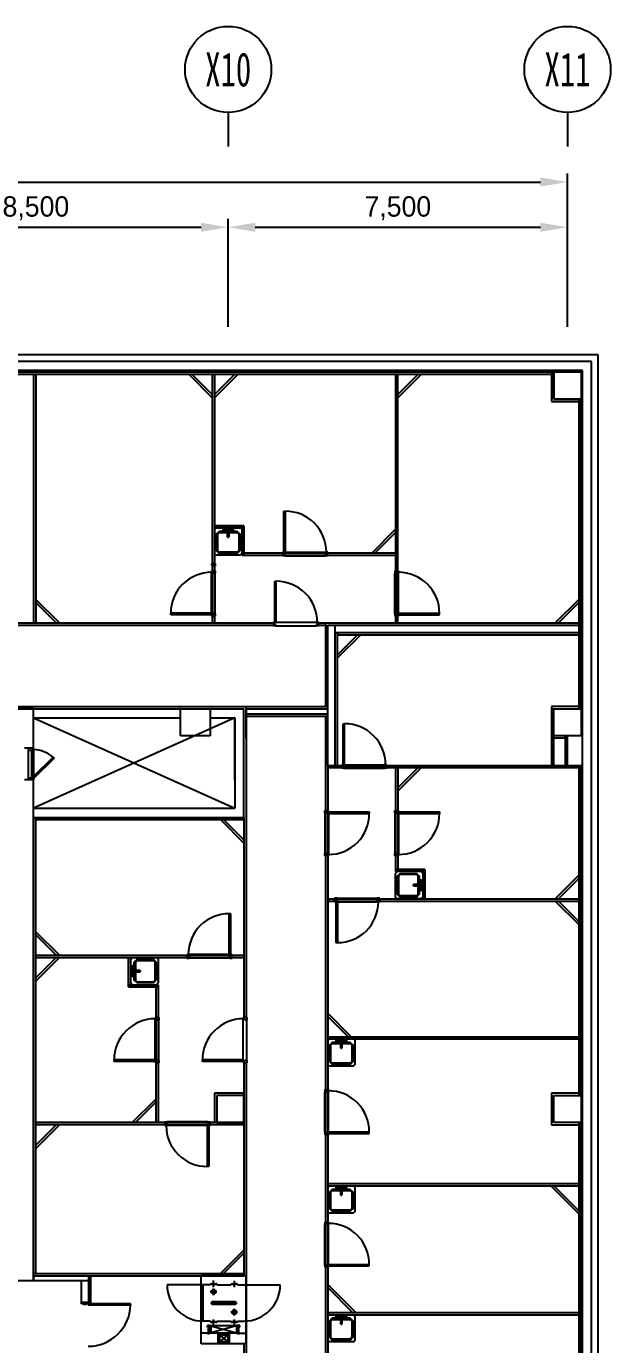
# Model space of a CAD drawing. Header units: millimetres. Extents: x 635438 to 684586, y -467743 to -415930.
# Drawn here: x 671673 to 684586, y -445082 to -415930 of the extents above; entities that cross this region are included whole.
import ezdxf
from ezdxf.enums import TextEntityAlignment as Align

# ---------------------------------------------------------------- set-up
doc = ezdxf.new("R2010")
doc.units = ezdxf.units.MM
doc.header["$LTSCALE"] = 500
doc.header["$PDMODE"] = 2
doc.layers.get('0').update_dxf_attribs({"color": 251})
doc.layers.get('Defpoints').update_dxf_attribs({"color": 8})
doc.layers.add('동물실', color=9, linetype='Continuous')
doc.styles.add('돋움', font='DotumChe.ttf')
doc.styles.add('울릉도l', font='Dotum.ttf')
doc.dimstyles.new('HS-300', dxfattribs={"dimscale": 150, "dimtxt": 3, "dimasz": 4, "dimexe": 1.25, "dimexo": 2, "dimgap": 1, "dimtad": 1, "dimtoh": 1, "dimdec": 0, "dimlunit": 6, "dimtxsty": '울릉도l', "dimcen": 2.5, "dimclrd": 15, "dimclre": 15, "dimadec": 0, "dimazin": 0, "dimtfac": 1, "dimtdec": 0, "dimtmove": 0, "dimatfit": 3, "dimfxl": 1, "dimarcsym": 0})

# ---------------------------------------------------------------- blocks, each defined once
blk = doc.blocks.new('*U3')
blk.add_line((0, 5), (0, 0))
blk.add_circle((0, 11.35), 6.35)
at = {"color": 3, "style": '돋움'}
blk.add_attdef('NO', text='', height=5, dxfattribs=at).set_placement((0, 11.35), align=Align.MIDDLE_CENTER)
blk = doc.blocks.new('*D6')
at = {"lineweight": -2, "transparency": 16777216}
for p, q in [((667633, -422572), (667633, -420185)), ((668233, -420372), (675533, -420372)), ((676133, -422572), (676133, -420185))]:
    blk.add_line(p, q, dxfattribs=at)
at = {"transparency": 16777216}
for points in [[(668233, -420272), (668233, -420472), (667633, -420372)], [(675533, -420272), (675533, -420472), (676133, -420372)]]:
    blk.add_solid(points, dxfattribs=at)
at = {"layer": 'Defpoints', "color": 0, "transparency": 16777216}
for p in [(676133, -420372), (667633, -422872), (676133, -422872)]:
    blk.add_point(p, dxfattribs=at)
at = {"transparency": 16777216, "insert": (671883, -419954), "char_height": 450, "attachment_point": 5, "style": '울릉도l'}
blk.add_mtext('8,500', dxfattribs=at)
blk = doc.blocks.new('*D5')
at = {"lineweight": -2, "transparency": 16777216}
for p, q in [((676133, -422572), (676133, -420185)), ((676733, -420372), (683033, -420372)), ((683633, -422572), (683633, -420185))]:
    blk.add_line(p, q, dxfattribs=at)
at = {"transparency": 16777216}
for points in [[(676733, -420272), (676733, -420472), (676133, -420372)], [(683033, -420272), (683033, -420472), (683633, -420372)]]:
    blk.add_solid(points, dxfattribs=at)
at = {"layer": 'Defpoints', "color": 0, "transparency": 16777216}
for p in [(683633, -420372), (676133, -422872), (683633, -422872)]:
    blk.add_point(p, dxfattribs=at)
at = {"transparency": 16777216, "insert": (679883, -419954), "char_height": 450, "attachment_point": 5, "style": '울릉도l'}
blk.add_mtext('7,500', dxfattribs=at)
blk = doc.blocks.new('*D4')
at = {"lineweight": -2, "transparency": 16777216}
for p, q in [((641231, -422272), (641231, -419185)), ((683633, -422572), (683633, -419185)), ((641831, -419372), (683033, -419372))]:
    blk.add_line(p, q, dxfattribs=at)
at = {"transparency": 16777216}
for points in [[(641831, -419272), (641831, -419472), (641231, -419372)], [(683033, -419272), (683033, -419472), (683633, -419372)]]:
    blk.add_solid(points, dxfattribs=at)
at = {"layer": 'Defpoints', "color": 0, "transparency": 16777216}
for p in [(683633, -419372), (641231, -422572), (683633, -422872)]:
    blk.add_point(p, dxfattribs=at)
at = {"transparency": 16777216, "insert": (662432, -418954), "char_height": 450, "attachment_point": 5, "style": '울릉도l'}
blk.add_mtext('42,402', dxfattribs=at)
blk = doc.blocks.new('SINK')
for p, q in [((0, 262), (25, 300)), ((25, 300), (575, 300)), ((600, 262), (575, 300)), ((0, 262), (0, -262)), ((13, 89), (14, 96)), ((14, 96), (13, 89)), ((13, 89), (14, 96)), ((14, 96), (13, 89)), ((14, 82), (13, 89)), ((13, 89), (14, 82)), ((14, 82), (13, 89)), ((13, 89), (14, 82)), ((25, 13), (13, 25)), ((13, 25), (13, -25)), ((76, 25), (13, 25)), ((25, 13), (13, 25)), ((14, 96), (16, 102)), ((16, 102), (14, 96)), ((14, 96), (16, 102)), ((16, 102), (14, 96)), ((16, 76), (14, 82)), ((14, 82), (16, 76)), ((16, 76), (14, 82)), ((14, 82), (16, 76)), ((16, 102), (20, 107)), ((20, 107), (16, 102)), ((16, 102), (20, 107)), ((20, 107), (16, 102)), ((20, 71), (16, 76)), ((16, 76), (20, 71)), ((20, 71), (16, 76)), ((16, 76), (20, 71)), ((20, 107), (25, 111)), ((25, 111), (20, 107)), ((20, 107), (25, 111)), ((25, 111), (20, 107)), ((25, 67), (20, 71)), ((20, 71), (25, 67)), ((25, 67), (20, 71)), ((20, 71), (25, 67)), ((25, 111), (32, 114)), ((32, 114), (25, 111)), ((25, 111), (32, 114)), ((32, 114), (25, 111)), ((32, 64), (25, 67)), ((25, 67), (32, 64)), ((32, 64), (25, 67)), ((25, 67), (32, 64)), ((25, 13), (25, -13)), ((89, 13), (25, 13)), ((25, 13), (25, -13)), ((25, 13), (64, 13)), ((89, 13), (25, 13)), ((32, 114), (38, 115)), ((38, 115), (32, 114)), ((32, 114), (38, 115)), ((38, 115), (32, 114)), ((38, 64), (32, 64)), ((32, 64), (38, 64)), ((38, 64), (32, 64)), ((32, 64), (38, 64)), ((38, 115), (45, 114)), ((45, 114), (38, 115)), ((38, 115), (45, 114)), ((45, 114), (38, 115)), ((38, 64), (45, 64)), ((45, 64), (38, 64)), ((38, 64), (45, 64)), ((45, 64), (38, 64)), ((45, 114), (51, 111)), ((51, 111), (45, 114)), ((45, 114), (51, 111)), ((51, 111), (45, 114)), ((51, 67), (45, 64)), ((45, 64), (51, 67)), ((51, 67), (45, 64)), ((45, 64), (51, 67)), ((51, 111), (56, 107)), ((56, 107), (51, 111)), ((51, 111), (56, 107)), ((56, 107), (51, 111)), ((56, 71), (51, 67)), ((51, 67), (56, 71)), ((56, 71), (51, 67)), ((51, 67), (56, 71)), ((56, 107), (60, 102)), ((60, 102), (56, 107)), ((56, 107), (60, 102)), ((60, 102), (56, 107)), ((60, 76), (56, 71)), ((56, 71), (60, 76)), ((60, 76), (56, 71)), ((56, 71), (60, 76)), ((60, 102), (63, 96)), ((63, 96), (60, 102)), ((60, 102), (63, 96)), ((63, 96), (60, 102)), ((63, 82), (60, 76)), ((60, 76), (63, 82)), ((63, 82), (60, 76)), ((60, 76), (63, 82)), ((63, 96), (64, 89)), ((64, 89), (63, 96)), ((63, 96), (64, 89)), ((64, 89), (63, 96)), ((64, 89), (63, 82)), ((63, 82), (64, 89)), ((64, 89), (63, 82)), ((63, 82), (64, 89)), ((76, 25), (64, 13)), ((64, 13), (76, 25)), ((64, 13), (64, -13)), ((102, 13), (64, 13)), ((64, 13), (64, -13)), ((102, 13), (64, 13)), ((76, 198), (140, 262)), ((140, 262), (76, 198)), ((76, -198), (76, 198)), ((102, 198), (76, 198)), ((76, 198), (76, -198)), ((102, 198), (76, 198)), ((76, -25), (76, 25)), ((89, 13), (204, 13)), ((89, -13), (89, 13)), ((89, -13), (89, 13)), ((89, 13), (102, 13)), ((102, 13), (89, 13)), ((89, 13), (204, 13)), ((140, 236), (102, 198)), ((102, 198), (140, 236)), ((102, 198), (102, -198)), ((102, -198), (102, 198)), ((102, 13), (204, 13)), ((102, 13), (102, -13)), ((102, -13), (102, 13)), ((204, 13), (102, 13)), ((498, 262), (140, 262)), ((140, 262), (140, 236)), ((498, 262), (140, 262)), ((140, 236), (140, 262)), ((140, 236), (498, 236)), ((140, 236), (498, 236)), ((204, 13), (204, -13)), ((204, 13), (204, -13)), ((204, -13), (204, 13)), ((204, 13), (204, -13)), ((498, 262), (562, 198)), ((498, 236), (498, 262)), ((498, 262), (562, 198)), ((498, 236), (498, 262)), ((498, 236), (536, 198)), ((536, 198), (498, 236)), ((536, -198), (536, 198)), ((562, 198), (536, 198)), ((536, 198), (536, -198)), ((536, 198), (562, 198)), ((562, 198), (562, -198)), ((562, -198), (562, 198)), ((600, -262), (600, 262)), ((0, -262), (25, -300)), ((25, -13), (13, -25)), ((25, -13), (13, -25)), ((13, -25), (76, -25)), ((13, -89), (14, -82)), ((14, -82), (13, -89)), ((13, -89), (14, -82)), ((14, -82), (13, -89)), ((14, -96), (13, -89)), ((13, -89), (14, -96)), ((14, -96), (13, -89)), ((13, -89), (14, -96)), ((14, -82), (16, -76)), ((16, -76), (14, -82)), ((14, -82), (16, -76)), ((16, -76), (14, -82)), ((16, -102), (14, -96)), ((14, -96), (16, -102)), ((16, -102), (14, -96)), ((14, -96), (16, -102)), ((16, -76), (20, -71)), ((20, -71), (16, -76)), ((16, -76), (20, -71)), ((20, -71), (16, -76)), ((20, -107), (16, -102)), ((16, -102), (20, -107)), ((20, -107), (16, -102)), ((16, -102), (20, -107)), ((20, -71), (25, -67)), ((25, -67), (20, -71)), ((20, -71), (25, -67)), ((25, -67), (20, -71)), ((25, -111), (20, -107)), ((20, -107), (25, -111)), ((25, -111), (20, -107)), ((20, -107), (25, -111)), ((25, -13), (89, -13)), ((25, -13), (64, -13)), ((89, -13), (25, -13)), ((25, -67), (32, -64)), ((32, -64), (25, -67)), ((25, -67), (32, -64)), ((32, -64), (25, -67)), ((32, -114), (25, -111)), ((25, -111), (32, -114)), ((32, -114), (25, -111)), ((25, -111), (32, -114)), ((32, -64), (38, -64)), ((38, -64), (32, -64)), ((32, -64), (38, -64)), ((38, -64), (32, -64)), ((38, -115), (32, -114)), ((32, -114), (38, -115)), ((38, -115), (32, -114)), ((32, -114), (38, -115)), ((38, -64), (45, -64)), ((45, -64), (38, -64)), ((38, -64), (45, -64)), ((45, -64), (38, -64)), ((45, -114), (38, -115)), ((38, -115), (45, -114)), ((45, -114), (38, -115)), ((38, -115), (45, -114)), ((45, -64), (51, -67)), ((51, -67), (45, -64)), ((45, -64), (51, -67)), ((51, -67), (45, -64)), ((51, -111), (45, -114)), ((45, -114), (51, -111)), ((51, -111), (45, -114)), ((45, -114), (51, -111)), ((51, -67), (56, -71)), ((56, -71), (51, -67)), ((51, -67), (56, -71)), ((56, -71), (51, -67)), ((56, -107), (51, -111)), ((51, -111), (56, -107)), ((56, -107), (51, -111)), ((51, -111), (56, -107)), ((56, -71), (60, -76)), ((60, -76), (56, -71)), ((56, -71), (60, -76)), ((60, -76), (56, -71)), ((60, -102), (56, -107)), ((56, -107), (60, -102)), ((60, -102), (56, -107)), ((56, -107), (60, -102)), ((60, -76), (63, -82)), ((63, -82), (60, -76)), ((60, -76), (63, -82)), ((63, -82), (60, -76)), ((63, -96), (60, -102)), ((60, -102), (63, -96)), ((63, -96), (60, -102)), ((60, -102), (63, -96)), ((63, -82), (64, -89)), ((63, -82), (64, -89)), ((64, -89), (63, -82)), ((63, -82), (64, -89)), ((64, -89), (63, -96)), ((63, -96), (64, -89)), ((64, -89), (63, -96)), ((63, -96), (64, -89)), ((64, -13), (76, -25)), ((76, -25), (64, -13)), ((64, -13), (102, -13)), ((64, -13), (102, -13)), ((140, -262), (76, -198)), ((76, -198), (102, -198)), ((76, -198), (140, -262)), ((102, -198), (76, -198)), ((204, -13), (89, -13)), ((102, -13), (89, -13)), ((89, -13), (204, -13)), ((102, -13), (89, -13)), ((204, -13), (102, -13)), ((204, -13), (102, -13)), ((102, -198), (140, -236)), ((140, -236), (102, -198)), ((140, -236), (498, -236)), ((140, -262), (140, -236)), ((140, -236), (498, -236)), ((140, -262), (140, -236)), ((498, -262), (140, -262)), ((498, -262), (140, -262)), ((562, -198), (498, -262)), ((498, -236), (536, -198)), ((498, -262), (562, -198)), ((536, -198), (498, -236)), ((498, -236), (498, -262)), ((498, -236), (498, -262)), ((536, -198), (562, -198)), ((536, -198), (562, -198)), ((600, -262), (575, -300)), ((25, -300), (575, -300))]:
    blk.add_line(p, q)

msp = doc.modelspace()

# ---------------------------------------------------------------- linework, layer by layer
at = {"layer": '동물실', "color": 251}
for p, q in [((684312.8, -423192.3), (644151.1, -423192.4)), ((684312.8, -423192.3), (644151.1, -423192.4)), ((684312.8, -467743.1), (684312.8, -423192.3)), ((684312.8, -467743.1), (684312.8, -423192.3)), ((684162.8, -423342.3), (644151.1, -423342.4)), ((684162.8, -423342.3), (644151.1, -423342.4)), ((683962.8, -423542.3), (660282.8, -423542.4)), ((667932.8, -423572.3), (683332.8, -423572.3)), ((683282.8, -423572.3), (683282.8, -424222.3)), ((683332.8, -423572.3), (683332.8, -424172.3)), ((683332.8, -423572.3), (683932.8, -423572.3)), ((683332.8, -424172.3), (683332.8, -423572.3)), ((683332.8, -423572.3), (683932.8, -423572.3)), ((683332.8, -424172.3), (683332.8, -423572.3)), ((683932.8, -423572.3), (683932.8, -424172.3)), ((683932.8, -423572.3), (683932.8, -424172.3)), ((683962.8, -450912.3), (683962.8, -423542.3)), ((684162.8, -466372.4), (684162.8, -423342.3)), ((684162.8, -466372.4), (684162.8, -423342.3)), ((667932.8, -423622.3), (683282.8, -423622.3)), ((671832.8, -423622.3), (671832.8, -429122.3)), ((671882.8, -423622.3), (671882.8, -429122.3)), ((675262.1, -423622.3), (675782.8, -424143)), ((675332.8, -423622.3), (675782.8, -424072.3)), ((675782.8, -423622.3), (675782.8, -429122.3)), ((675782.8, -423622.3), (675782.8, -429122.3)), ((675832.8, -423622.3), (675832.8, -429122.3)), ((675832.8, -423622.3), (675832.8, -429122.3)), ((676282.8, -423622.3), (675832.8, -424072.3)), ((676353.5, -423622.3), (675832.8, -424143)), ((679832.8, -423622.3), (679832.8, -429122.3)), ((679882.8, -429122.3), (679882.8, -423622.3)), ((680332.8, -423622.3), (679882.8, -424072.3)), ((680403.5, -423622.3), (679882.8, -424143)), ((683282.8, -424222.3), (683882.8, -424222.3)), ((683332.8, -424172.3), (683932.8, -424172.3)), ((683932.8, -424172.3), (683332.8, -424172.3)), ((683932.8, -424172.3), (683332.8, -424172.3)), ((683882.8, -424172.3), (683882.8, -431022.3)), ((683932.8, -431022.3), (683932.8, -424172.3)), ((677362.1, -427557.3), (677362.1, -426652.1)), ((677362.1, -426652.1), (677397.4, -426652.1)), ((677397.4, -427557.3), (677397.4, -426652.1)), ((676482.8, -426972.3), (675832.8, -426972.3)), ((676432.8, -427022.3), (675832.8, -427022.3)), ((676432.8, -426972.3), (676432.8, -427622.3)), ((676482.8, -426972.3), (676482.8, -427622.3)), ((679312.1, -427572.3), (679832.8, -427051.6)), ((679382.8, -427572.3), (679832.8, -427122.3)), ((676432.8, -427622.3), (679832.8, -427622.3)), ((676482.8, -427572.3), (679832.8, -427572.3)), ((677362.1, -427557.3), (677332.8, -427557.3)), ((677332.8, -427557.3), (677332.8, -427637.3)), ((677332.8, -427572.3), (677332.8, -427622.3)), ((677332.8, -427572.3), (677332.8, -427622.3)), ((677382.6, -427637.3), (677332.8, -427637.3)), ((677362.1, -427593.2), (677362.1, -427557.3)), ((677397.4, -427557.3), (677362.1, -427557.3)), ((677382.6, -427593.2), (677362.1, -427593.2)), ((677382.6, -427637.3), (677382.6, -427593.2)), ((677382.6, -427637.3), (678282.9, -427637.3)), ((677397.4, -427557.3), (678303.4, -427557.3)), ((678282.9, -427593.2), (678282.9, -427637.3)), ((678303.4, -427593.2), (678282.9, -427593.2)), ((678303.4, -427593.2), (678282.9, -427593.2)), ((678332.8, -427637.3), (678282.9, -427637.3)), ((678303.4, -427557.3), (678303.4, -427593.2)), ((678332.8, -427557.3), (678303.4, -427557.3)), ((678332.8, -427637.3), (678332.8, -427557.3)), ((678332.8, -427622.3), (678332.8, -427572.3)), ((675767.8, -427812.3), (675767.8, -427841.7)), ((675847.8, -427812.3), (675767.8, -427812.3)), ((675767.8, -427841.7), (675803.6, -427841.7)), ((675832.8, -427812.3), (675782.8, -427812.3)), ((675803.6, -427841.7), (675803.6, -427862.2)), ((675803.6, -427841.7), (675803.6, -427862.2)), ((675803.6, -427862.2), (675847.8, -427862.2)), ((675847.8, -427812.3), (675847.8, -427862.2)), ((675767.8, -427972.3), (675767.8, -428001.7)), ((675847.8, -427972.3), (675767.8, -427972.3)), ((675767.8, -428001.7), (675803.6, -428001.7)), ((675767.8, -428907.7), (675767.8, -428001.7)), ((675832.8, -427972.3), (675782.8, -427972.3)), ((675803.6, -428001.7), (675803.6, -428022.2)), ((675803.6, -428001.7), (675803.6, -428022.2)), ((675803.6, -428022.2), (675847.8, -428022.2)), ((675847.8, -427972.3), (675847.8, -428022.2)), ((675847.8, -428922.5), (675847.8, -428022.2)), ((677162.1, -429107.3), (677162.1, -428202.1)), ((677162.1, -428202.1), (677197.4, -428202.1)), ((677197.4, -429107.3), (677197.4, -428202.1)), ((679817.8, -427972.3), (679897.8, -427972.3)), ((679817.8, -427972.3), (679817.8, -428022.2)), ((679861.9, -428022.2), (679817.8, -428022.2)), ((679817.8, -428922.5), (679817.8, -428022.2)), ((679832.8, -427972.3), (679882.8, -427972.3)), ((679861.9, -428001.7), (679861.9, -428022.2)), ((679897.8, -428001.7), (679861.9, -428001.7)), ((679861.9, -428001.7), (679861.9, -428022.2)), ((679897.8, -427972.3), (679897.8, -428001.7)), ((679897.8, -428907.7), (679897.8, -428001.7)), ((672403.5, -429122.3), (671882.8, -428601.6)), ((672332.8, -429122.3), (671882.8, -428672.3)), ((683362.1, -429122.3), (683882.8, -428601.6)), ((683432.8, -429122.3), (683882.8, -428672.3)), ((653232.8, -429122.3), (677132.8, -429122.3)), ((675767.8, -428907.7), (674862.5, -428907.7)), ((674862.5, -428943), (674862.5, -428907.7)), ((675767.8, -428943), (674862.5, -428943)), ((675767.8, -428907.7), (675767.8, -428943)), ((675767.8, -428943), (675767.8, -428972.3)), ((675803.6, -428943), (675767.8, -428943)), ((675767.8, -428972.3), (675847.8, -428972.3)), ((675782.8, -428972.3), (675832.8, -428972.3)), ((675782.8, -428972.3), (675832.8, -428972.3)), ((675803.6, -428922.5), (675803.6, -428943)), ((675847.8, -428922.5), (675803.6, -428922.5)), ((675847.8, -428922.5), (675847.8, -428972.3)), ((677162.1, -429107.3), (677132.8, -429107.3)), ((677132.8, -429107.3), (677132.8, -429187.3)), ((677132.8, -429122.3), (677132.8, -429172.3)), ((677132.8, -429122.3), (677132.8, -429172.3)), ((677132.8, -429122.3), (677132.8, -429172.3)), ((677162.1, -429143.2), (677162.1, -429107.3)), ((677197.4, -429107.3), (677162.1, -429107.3)), ((677197.4, -429107.3), (678103.4, -429107.3)), ((678103.4, -429107.3), (678103.4, -429143.2)), ((678132.8, -429107.3), (678103.4, -429107.3)), ((678132.8, -429187.3), (678132.8, -429107.3)), ((678132.8, -429122.3), (678132.8, -429172.3)), ((678132.8, -429122.3), (678282.8, -429122.3)), ((678132.8, -429172.3), (678132.8, -429122.3)), ((678282.8, -429122.3), (678282.8, -430972.3)), ((678282.8, -429122.3), (683882.8, -429122.3)), ((679817.8, -428922.5), (679861.9, -428922.5)), ((679817.8, -428922.5), (679817.8, -428972.3)), ((679897.8, -428972.3), (679817.8, -428972.3)), ((679882.8, -428972.3), (679832.8, -428972.3)), ((679882.8, -428972.3), (679832.8, -428972.3)), ((679861.9, -428922.5), (679861.9, -428943)), ((679861.9, -428943), (679897.8, -428943)), ((679897.8, -428907.7), (680803, -428907.7)), ((679897.8, -428907.7), (679897.8, -428943)), ((679897.8, -428943), (679897.8, -428972.3)), ((679897.8, -428943), (680803, -428943)), ((680803, -428943), (680803, -428907.7)), ((653182.8, -429172.3), (677132.8, -429172.3)), ((677182.6, -429187.3), (677132.8, -429187.3)), ((677182.6, -429143.2), (677162.1, -429143.2)), ((677182.6, -429187.3), (677182.6, -429143.2)), ((677182.6, -429187.3), (678082.9, -429187.3)), ((678082.9, -429143.2), (678082.9, -429187.3)), ((678103.4, -429143.2), (678082.9, -429143.2)), ((678103.4, -429143.2), (678082.9, -429143.2)), ((678132.8, -429187.3), (678082.9, -429187.3)), ((678132.8, -429172.3), (678282.8, -429172.3)), ((678332.8, -432272.3), (678332.8, -429172.3)), ((678332.8, -429172.3), (683882.8, -429172.3)), ((678492.8, -429172.3), (678492.8, -432272.3)), ((678492.8, -429332.3), (683882.8, -429332.3)), ((678542.8, -429332.3), (678542.8, -432272.3)), ((678992.8, -429382.3), (678542.8, -429832.3)), ((679063.5, -429382.3), (678542.8, -429903)), ((678542.8, -429382.3), (683882.8, -429382.3)), ((651482.8, -430972.3), (676532.8, -430972.3)), ((663832.8, -431022.4), (673857.8, -431022.4)), ((671832.8, -431022.3), (666732.8, -431022.3)), ((671832.8, -443672.3), (671832.8, -431022.3)), ((671832.8, -431022.5), (675082.8, -431022.5)), ((671832.8, -431022.5), (675082.8, -431022.5)), ((675082.8, -431022.3), (675732.8, -431022.3)), ((675082.8, -431622.3), (675082.8, -431022.3)), ((675082.8, -431022.3), (675732.8, -431022.3)), ((675082.8, -431622.3), (675082.8, -431022.3)), ((675732.8, -431022.3), (676482.8, -431022.3)), ((675732.8, -431022.3), (676482.8, -431022.3)), ((675732.8, -431022.3), (675732.8, -431622.3)), ((675732.8, -431022.3), (675732.8, -431622.3)), ((676482.8, -431022.3), (676482.8, -431022.3)), ((676482.8, -433422.3), (676482.8, -431022.3)), ((676532.8, -430972.3), (678332.8, -430972.3)), ((676532.8, -431672.3), (676532.8, -430972.3)), ((676532.8, -431022.3), (676532.8, -437847.4)), ((676532.8, -431022.3), (678332.8, -431022.3)), ((676532.8, -431132.3), (678332.8, -431132.3)), ((683882.8, -430972.3), (683282.8, -430972.3)), ((683282.8, -430972.3), (683282.8, -432272.3)), ((683282.8, -431022.3), (683932.8, -431022.3)), ((683332.8, -432272.3), (683332.8, -431022.3)), ((683332.8, -431022.3), (683932.8, -431022.3)), ((683332.8, -431622.3), (683332.8, -431022.3)), ((683332.8, -431022.3), (683932.8, -431022.3)), ((683332.8, -431622.3), (683332.8, -431022.3)), ((683932.8, -431022.3), (683932.8, -431622.3)), ((683932.8, -431022.3), (683932.8, -431622.3)), ((676282.9, -431222.3), (671832.8, -433222.3)), ((676282.9, -431222.3), (671832.8, -433222.3)), ((671832.8, -431222.4), (676282.8, -433222.3)), ((671832.8, -431222.4), (676282.8, -433222.3)), ((671832.8, -431222.5), (675082.8, -431222.5)), ((671832.8, -431222.5), (675082.8, -431222.5)), ((675732.8, -431222.3), (676282.8, -431222.3)), ((675732.8, -431222.3), (676282.8, -431222.3)), ((676282.6, -432593.6), (676282.6, -431222.3)), ((676282.6, -432593.6), (676282.6, -431222.3)), ((676282.8, -431222.3), (676282.8, -433222.3)), ((676532.8, -431182.3), (678332.8, -431182.3)), ((678282.8, -431182.3), (678282.8, -447672.3)), ((678672.1, -432257.3), (678672.1, -431352.1)), ((678672.1, -431352.1), (678707.4, -431352.1)), ((678707.4, -432257.3), (678707.4, -431352.1)), ((675732.8, -431622.3), (675082.8, -431622.3)), ((675732.8, -431622.3), (675082.8, -431622.3)), ((683932.8, -431622.3), (683332.8, -431622.3)), ((683932.8, -431622.3), (683332.8, -431622.3)), ((683632.8, -431622.3), (683332.8, -431622.3)), ((683582.8, -431672.3), (683332.8, -431672.3)), ((683582.8, -431622.3), (683582.8, -432272.3)), ((683632.8, -432272.3), (683632.8, -431622.3)), ((671832.6, -431893.6), (671632.6, -431893.6)), ((671832.8, -431893.6), (671632.6, -431893.6)), ((671832.8, -431893.6), (671712.8, -431893.6)), ((671712.8, -431893.6), (671712.8, -431938.6)), ((671832.8, -431893.6), (671712.8, -431893.6)), ((671712.8, -431893.6), (671712.8, -431938.6)), ((671712.8, -431938.6), (671712.8, -432548.6)), ((671712.8, -431938.6), (671787.8, -431938.6)), ((671712.8, -431938.6), (671712.8, -432548.6)), ((671712.8, -431938.6), (671787.8, -431938.6)), ((671787.8, -431938.6), (671787.8, -431923.6)), ((671787.8, -431923.6), (671832.8, -431923.6)), ((671787.8, -431938.6), (671787.8, -431923.6)), ((671787.8, -431923.6), (671832.8, -431923.6)), ((671787.8, -431938.6), (671787.8, -432548.6)), ((671787.8, -431938.6), (671787.8, -432548.6)), ((671832.8, -431923.6), (671832.8, -431893.6)), ((671832.8, -431923.6), (671832.8, -431893.6)), ((671832.8, -431923.6), (671832.8, -432521)), ((671832.8, -431923.6), (671832.8, -432521)), ((672262.2, -432090.7), (671811.5, -432542.4)), ((672262.2, -432090.7), (671811.5, -432542.4)), ((672283.5, -432112), (671832.8, -432563.6)), ((672283.5, -432112), (671832.8, -432563.6)), ((672262.2, -432090.7), (672283.5, -432112)), ((672262.2, -432090.7), (672283.5, -432112)), ((678332.8, -432272.3), (678332.8, -447672.3)), ((678332.8, -432272.3), (683932.8, -432272.3)), ((678332.8, -432322.3), (683882.8, -432322.3)), ((678672.1, -432257.3), (678642.8, -432257.3)), ((678642.8, -432257.3), (678642.8, -432337.3)), ((678642.8, -432272.3), (678642.8, -432322.3)), ((678642.8, -432272.3), (678642.8, -432322.3)), ((678672.1, -432293.2), (678672.1, -432257.3)), ((678707.4, -432257.3), (678672.1, -432257.3)), ((678692.6, -432293.2), (678672.1, -432293.2)), ((678692.6, -432337.3), (678692.6, -432293.2)), ((678707.4, -432257.3), (679613.4, -432257.3)), ((679592.9, -432293.2), (679592.9, -432337.3)), ((679613.4, -432293.2), (679592.9, -432293.2)), ((679613.4, -432293.2), (679592.9, -432293.2)), ((679613.4, -432257.3), (679613.4, -432293.2)), ((679642.8, -432257.3), (679613.4, -432257.3)), ((679642.8, -432337.3), (679642.8, -432257.3)), ((679642.8, -432322.3), (679642.8, -432272.3)), ((679832.8, -432322.3), (679832.8, -434622.3)), ((679882.8, -432322.3), (679882.8, -434572.3)), ((680332.8, -432322.3), (679882.8, -432772.3)), ((680403.5, -432322.3), (679882.8, -432843)), ((683882.8, -432272.3), (683882.8, -439572.3)), ((683932.8, -439572.3), (683932.8, -432272.3)), ((671832.6, -432593.6), (671632.6, -432593.6)), ((671832.8, -432593.6), (671632.6, -432593.6)), ((671712.8, -432593.6), (671712.8, -432548.6)), ((671712.8, -432548.6), (671787.8, -432548.6)), ((671712.8, -432593.6), (671712.8, -432548.6)), ((671712.8, -432548.6), (671787.8, -432548.6)), ((671832.8, -432593.6), (671712.8, -432593.6)), ((671832.8, -432593.6), (671712.8, -432593.6)), ((671787.8, -432548.6), (671787.8, -432563.6)), ((671787.8, -432548.6), (671787.8, -432563.6)), ((671787.8, -432563.6), (671832.8, -432563.6)), ((671787.8, -432563.6), (671832.8, -432563.6)), ((671832.8, -432563.6), (671811.5, -432542.4)), ((671832.8, -432563.6), (671811.5, -432542.4)), ((671832.8, -432563.6), (671832.8, -432593.6)), ((671832.8, -432563.6), (671832.8, -432593.6)), ((678692.6, -432337.3), (678642.8, -432337.3)), ((678692.6, -432337.3), (679592.9, -432337.3)), ((679642.8, -432337.3), (679592.9, -432337.3)), ((671832.8, -433222.3), (676282.8, -433222.3)), ((671832.8, -433222.3), (676282.8, -433222.3)), ((671832.8, -433422.3), (676482.8, -433422.3)), ((671832.8, -433422.3), (676482.8, -433422.3)), ((671832.8, -443672.3), (671832.8, -433422.3)), ((671882.8, -443512.3), (671882.8, -433422.3)), ((671882.8, -433422.3), (676482.8, -433422.3)), ((671882.8, -433472.3), (676482.8, -433472.3)), ((675962.1, -433472.3), (676482.8, -433993)), ((676032.8, -433472.3), (676482.8, -433922.3)), ((676482.8, -433422.3), (676482.8, -437847.4)), ((678347.8, -433272.3), (678267.8, -433272.3)), ((678267.8, -433322.2), (678267.8, -433272.3)), ((678267.8, -433322.2), (678311.9, -433322.2)), ((678267.8, -433322.2), (678267.8, -434222.5)), ((678332.8, -433272.3), (678282.8, -433272.3)), ((678332.8, -433272.3), (678282.8, -433272.3)), ((678311.9, -433301.7), (678347.8, -433301.7)), ((678311.9, -433322.2), (678311.9, -433301.7)), ((678347.8, -433301.7), (678347.8, -433272.3)), ((678347.8, -433301.7), (679253, -433301.7)), ((678347.8, -433336.9), (678347.8, -433301.7)), ((678347.8, -433336.9), (679253, -433336.9)), ((678347.8, -433336.9), (678347.8, -434243)), ((679253, -433301.7), (679253, -433336.9)), ((679897.8, -433272.3), (679817.8, -433272.3)), ((679817.8, -433322.2), (679817.8, -433272.3)), ((679817.8, -433322.2), (679861.9, -433322.2)), ((679817.8, -433322.2), (679817.8, -434222.5)), ((679882.8, -433272.3), (679832.8, -433272.3)), ((679882.8, -433272.3), (679832.8, -433272.3)), ((679861.9, -433301.7), (679897.8, -433301.7)), ((679861.9, -433322.2), (679861.9, -433301.7)), ((679897.8, -433301.7), (679897.8, -433272.3)), ((679897.8, -433301.7), (680803, -433301.7)), ((679897.8, -433336.9), (679897.8, -433301.7)), ((679897.8, -433336.9), (680803, -433336.9)), ((679897.8, -433336.9), (679897.8, -434243)), ((680803, -433301.7), (680803, -433336.9)), ((678311.9, -434222.5), (678267.8, -434222.5)), ((678267.8, -434272.3), (678267.8, -434222.5)), ((678267.8, -434272.3), (678347.8, -434272.3)), ((678282.8, -434272.3), (678332.8, -434272.3)), ((678311.9, -434243), (678311.9, -434222.5)), ((678311.9, -434243), (678311.9, -434222.5)), ((678347.8, -434243), (678311.9, -434243)), ((678347.8, -434272.3), (678347.8, -434243)), ((679861.9, -434222.5), (679817.8, -434222.5)), ((679817.8, -434272.3), (679817.8, -434222.5)), ((679817.8, -434272.3), (679897.8, -434272.3)), ((679832.8, -434272.3), (679882.8, -434272.3)), ((679861.9, -434243), (679861.9, -434222.5)), ((679861.9, -434243), (679861.9, -434222.5)), ((679897.8, -434243), (679861.9, -434243)), ((679897.8, -434272.3), (679897.8, -434243)), ((680482.8, -434572.3), (679832.8, -434572.3)), ((680482.8, -434622.3), (679832.8, -434622.3)), ((680432.8, -434622.3), (680432.8, -435222.3)), ((680482.8, -434572.3), (680482.8, -435222.3)), ((683362.1, -435222.3), (683882.8, -434701.6)), ((683432.8, -435222.3), (683882.8, -434772.3)), ((678332.8, -435222.3), (683882.8, -435222.3)), ((678482.8, -435287.3), (678482.8, -435207.3)), ((678532.6, -435207.3), (678482.8, -435207.3)), ((678482.8, -435272.3), (678482.8, -435222.3)), ((678482.8, -435272.3), (678482.8, -435222.3)), ((678532.6, -435207.3), (678532.6, -435251.5)), ((678532.6, -435207.3), (679432.9, -435207.3)), ((679432.9, -435251.5), (679432.9, -435207.3)), ((679482.8, -435207.3), (679432.9, -435207.3)), ((679482.8, -435207.3), (679482.8, -435287.3)), ((679482.8, -435222.3), (679482.8, -435272.3)), ((678332.8, -435272.3), (683882.8, -435272.3)), ((678512.1, -435287.3), (678482.8, -435287.3)), ((678512.1, -435251.5), (678512.1, -435287.3)), ((678532.6, -435251.5), (678512.1, -435251.5)), ((678512.1, -435287.3), (678512.1, -436192.6)), ((678547.4, -435287.3), (678512.1, -435287.3)), ((678547.4, -435287.3), (678547.4, -436192.6)), ((678547.4, -435287.3), (679453.4, -435287.3)), ((679453.4, -435251.5), (679432.9, -435251.5)), ((679453.4, -435251.5), (679432.9, -435251.5)), ((679453.4, -435287.3), (679453.4, -435251.5)), ((679482.8, -435287.3), (679453.4, -435287.3)), ((683362.1, -435272.3), (683882.8, -435793)), ((683432.8, -435272.3), (683882.8, -435722.3)), ((676158.1, -436457.3), (676158.1, -435552.1)), ((676193.4, -435552.1), (676158.1, -435552.1)), ((676193.4, -436457.3), (676193.4, -435552.1)), ((672403.5, -436472.3), (671882.8, -435951.6)), ((672332.8, -436472.3), (671882.8, -436022.3)), ((678512.1, -436192.6), (678547.4, -436192.6)), ((671882.8, -436472.3), (676482.8, -436472.3)), ((671882.8, -436522.3), (676482.8, -436522.3)), ((672332.8, -436522.3), (671882.8, -436972.3)), ((672403.5, -436522.3), (671882.8, -437043)), ((673932.8, -437172.3), (673932.8, -436522.3)), ((673982.8, -437122.3), (673982.8, -436522.3)), ((675222.8, -436457.3), (675252.1, -436457.3)), ((675222.8, -436537.3), (675222.8, -436457.3)), ((675222.8, -436522.3), (675222.8, -436472.3)), ((675222.8, -436537.3), (675272.6, -436537.3)), ((675252.1, -436457.3), (675252.1, -436493.2)), ((676158.1, -436457.3), (675252.1, -436457.3)), ((675252.1, -436493.2), (675272.6, -436493.2)), ((675252.1, -436493.2), (675272.6, -436493.2)), ((675272.6, -436493.2), (675272.6, -436537.3)), ((676172.9, -436537.3), (675272.6, -436537.3)), ((676158.1, -436457.3), (676193.4, -436457.3)), ((676172.9, -436493.2), (676193.4, -436493.2)), ((676172.9, -436537.3), (676172.9, -436493.2)), ((676172.9, -436537.3), (676222.8, -436537.3)), ((676193.4, -436457.3), (676222.8, -436457.3)), ((676193.4, -436493.2), (676193.4, -436457.3)), ((676222.8, -436457.3), (676222.8, -436537.3)), ((676222.8, -436472.3), (676222.8, -436522.3)), ((676222.8, -436472.3), (676222.8, -436522.3)), ((673932.8, -437122.3), (674582.8, -437122.3)), ((673932.8, -437172.3), (674582.8, -437172.3)), ((674532.8, -437172.3), (674532.8, -440172.4)), ((674582.8, -437122.3), (674582.8, -440172.4)), ((674517.8, -437847.4), (674517.8, -437876.7)), ((674597.8, -437847.4), (674517.8, -437847.4)), ((674582.8, -437847.4), (674532.8, -437847.4)), ((674597.8, -437847.4), (674597.8, -437897.2)), ((676467.8, -437847.4), (676467.8, -437876.7)), ((676547.8, -437847.4), (676467.8, -437847.4)), ((676532.8, -437847.4), (676482.8, -437847.4)), ((676547.8, -437847.4), (676547.8, -437897.2)), ((678853.5, -438272.3), (678332.8, -437751.6)), ((678782.8, -438272.3), (678332.8, -437822.3)), ((674517.8, -437876.7), (674553.6, -437876.7)), ((674517.8, -438782.7), (674517.8, -437876.7)), ((674553.6, -437876.7), (674553.6, -437897.2)), ((674553.6, -437876.7), (674553.6, -437897.2)), ((674553.6, -437897.2), (674597.8, -437897.2)), ((674597.8, -438797.5), (674597.8, -437897.2)), ((676467.8, -437876.7), (676503.6, -437876.7)), ((676467.8, -438782.7), (676467.8, -437876.7)), ((676503.6, -437876.7), (676503.6, -437897.2)), ((676503.6, -437876.7), (676503.6, -437897.2)), ((676503.6, -437897.2), (676547.8, -437897.2)), ((676547.8, -438797.5), (676547.8, -437897.2)), ((678332.8, -438272.3), (683882.8, -438272.3)), ((678332.8, -438322.3), (683882.8, -438322.3)), ((674517.8, -438782.7), (673612.5, -438782.7)), ((673612.5, -438818), (673612.5, -438782.7)), ((674517.8, -438818), (673612.5, -438818)), ((674517.8, -438782.7), (674517.8, -438818)), ((674517.8, -438818), (674517.8, -438847.4)), ((674553.6, -438818), (674517.8, -438818)), ((674517.8, -438847.4), (674597.8, -438847.4)), ((674532.8, -438847.4), (674582.8, -438847.4)), ((674532.8, -438847.4), (674582.8, -438847.4)), ((674553.6, -438797.5), (674553.6, -438818)), ((674597.8, -438797.5), (674553.6, -438797.5)), ((674597.8, -438797.5), (674597.8, -438847.4)), ((676467.8, -438782.7), (675562.5, -438782.7)), ((675562.5, -438818), (675562.5, -438782.7)), ((676467.8, -438818), (675562.5, -438818)), ((676467.8, -438782.7), (676467.8, -438818)), ((676467.8, -438818), (676467.8, -438847.4)), ((676503.6, -438818), (676467.8, -438818)), ((676467.8, -438847.4), (676547.8, -438847.4)), ((676482.8, -438847.4), (676482.8, -439572.4)), ((676482.8, -438847.4), (676532.8, -438847.4)), ((676482.8, -438847.4), (676532.8, -438847.4)), ((676503.6, -438797.5), (676503.6, -438818)), ((676547.8, -438797.5), (676503.6, -438797.5)), ((676532.8, -438847.4), (676532.8, -448772.4)), ((676547.8, -438797.5), (676547.8, -438847.4)), ((676482.8, -439147.3), (676482.8, -443562.3)), ((676482.8, -439522.4), (675832.8, -439522.4)), ((675832.8, -439522.4), (675832.8, -440172.4)), ((676482.8, -439572.4), (675882.8, -439572.4)), ((675882.8, -439572.4), (675882.8, -440172.4)), ((676482.8, -439572.4), (675882.8, -439572.4)), ((675882.8, -439572.4), (675882.8, -440172.4)), ((676482.8, -439572.4), (676482.8, -440172.4)), ((676482.8, -440172.4), (676482.8, -439572.4)), ((678267.8, -439440), (678347.8, -439440)), ((678267.8, -439440), (678267.8, -439489.8)), ((678311.9, -439489.8), (678267.8, -439489.8)), ((678267.8, -440390.1), (678267.8, -439489.8)), ((678282.8, -439440), (678332.8, -439440)), ((678311.9, -439469.3), (678311.9, -439489.8)), ((678347.8, -439469.3), (678311.9, -439469.3)), ((678311.9, -439469.3), (678311.9, -439489.8)), ((678347.8, -439440), (678347.8, -439469.3)), ((678347.8, -440375.3), (678347.8, -439469.3)), ((683882.8, -439522.3), (683282.8, -439522.3)), ((683282.8, -439522.3), (683282.8, -440222.3)), ((683332.8, -439572.3), (683932.8, -439572.3)), ((683332.8, -440172.3), (683332.8, -439572.3)), ((683332.8, -439572.3), (683932.8, -439572.3)), ((683332.8, -440172.3), (683332.8, -439572.3)), ((683332.8, -439572.3), (683932.8, -439572.3)), ((683332.8, -440172.3), (683332.8, -439572.3)), ((683932.8, -439572.3), (683932.8, -440172.3)), ((683932.8, -439572.3), (683932.8, -440172.3)), ((674012.1, -440172.4), (674532.8, -439651.7)), ((674082.8, -440172.4), (674532.8, -439722.4)), ((676482.8, -440172.4), (671882.8, -440172.4)), ((674732.8, -440157.4), (674732.8, -440237.4)), ((674732.8, -440157.4), (674782.6, -440157.4)), ((674732.8, -440172.4), (674732.8, -440222.4)), ((674762.1, -440201.5), (674782.6, -440201.5)), ((674762.1, -440237.4), (674762.1, -440201.5)), ((674762.1, -440201.5), (674782.6, -440201.5)), ((674782.6, -440201.5), (674782.6, -440157.4)), ((675682.9, -440157.4), (674782.6, -440157.4)), ((675682.9, -440157.4), (675682.9, -440201.5)), ((675682.9, -440157.4), (675732.8, -440157.4)), ((675682.9, -440201.5), (675703.4, -440201.5)), ((675703.4, -440201.5), (675703.4, -440237.4)), ((675732.8, -440237.4), (675732.8, -440157.4)), ((675732.8, -440222.4), (675732.8, -440172.4)), ((675732.8, -440222.4), (675732.8, -440172.4)), ((675882.8, -440172.4), (676482.8, -440172.4)), ((683932.8, -440172.3), (683332.8, -440172.3)), ((683932.8, -440172.3), (683332.8, -440172.3)), ((683932.8, -440172.3), (683332.8, -440172.3)), ((683882.8, -440172.3), (683882.8, -446172.3)), ((683932.8, -446172.3), (683932.8, -440172.3)), ((676482.8, -440222.4), (671882.8, -440222.4)), ((672332.8, -440222.4), (671882.8, -440672.4)), ((672403.5, -440222.4), (671882.8, -440743.1)), ((674732.8, -440237.4), (674762.1, -440237.4)), ((675668.2, -440237.4), (674762.1, -440237.4)), ((675668.2, -440237.4), (675668.2, -441142.6)), ((675668.2, -440237.4), (675703.4, -440237.4)), ((675703.4, -440237.4), (675732.8, -440237.4)), ((675703.4, -440237.4), (675703.4, -441142.6)), ((678267.8, -440390.1), (678311.9, -440390.1)), ((678267.8, -440390.1), (678267.8, -440440)), ((678347.8, -440440), (678267.8, -440440)), ((678332.8, -440440), (678282.8, -440440)), ((678332.8, -440440), (678282.8, -440440)), ((678311.9, -440390.1), (678311.9, -440410.6)), ((678311.9, -440410.6), (678347.8, -440410.6)), ((678347.8, -440375.3), (679253, -440375.3)), ((678347.8, -440375.3), (678347.8, -440410.6)), ((678347.8, -440410.6), (678347.8, -440440)), ((678347.8, -440410.6), (679253, -440410.6)), ((679253, -440410.6), (679253, -440375.3)), ((683282.8, -440222.3), (683882.8, -440222.3)), ((675703.4, -441142.6), (675668.2, -441142.6)), ((678332.8, -441522.3), (683882.8, -441522.3)), ((678332.8, -441572.3), (683882.8, -441572.3)), ((683262.1, -441572.3), (683882.8, -442193)), ((683332.8, -441572.3), (683882.8, -442122.3)), ((678267.8, -442372.3), (678347.8, -442372.3)), ((678267.8, -442372.3), (678267.8, -442422.2)), ((678311.9, -442422.2), (678267.8, -442422.2)), ((678267.8, -443322.5), (678267.8, -442422.2)), ((678282.8, -442372.3), (678332.8, -442372.3)), ((678311.9, -442401.7), (678311.9, -442422.2)), ((678347.8, -442401.7), (678311.9, -442401.7)), ((678311.9, -442401.7), (678311.9, -442422.2)), ((678347.8, -442372.3), (678347.8, -442401.7)), ((678347.8, -443307.7), (678347.8, -442401.7)), ((675962.1, -443512.3), (676482.8, -442991.6)), ((676032.8, -443512.3), (676482.8, -443062.3)), ((678267.8, -443322.5), (678311.9, -443322.5)), ((678267.8, -443322.5), (678267.8, -443372.3)), ((678347.8, -443372.3), (678267.8, -443372.3)), ((678332.8, -443372.3), (678282.8, -443372.3)), ((678332.8, -443372.3), (678282.8, -443372.3)), ((678311.9, -443322.5), (678311.9, -443343)), ((678311.9, -443343), (678347.8, -443343)), ((678347.8, -443307.7), (679253, -443307.7)), ((678347.8, -443307.7), (678347.8, -443343)), ((678347.8, -443343), (678347.8, -443372.3)), ((678347.8, -443343), (679253, -443343)), ((679253, -443343), (679253, -443307.7)), ((671832.8, -443672.3), (666332.8, -443672.3)), ((671832.8, -443512.3), (676482.8, -443512.3)), ((671832.8, -443562.3), (673042.8, -443562.3)), ((671832.8, -443562.3), (671832.8, -443672.3)), ((673042.8, -443672.3), (671832.8, -443672.3)), ((672882.8, -443672.3), (672882.8, -444147.3)), ((673042.8, -443562.3), (673042.8, -444147.3)), ((673042.8, -443562.3), (676482.8, -443562.3)), ((673092.8, -443562.3), (673092.8, -444147.3)), ((675532.8, -445062.3), (675532.8, -443562.3)), ((676532.8, -443562.3), (675532.8, -443562.3)), ((675532.8, -444795), (675532.8, -443562.3)), ((675810.3, -443813.1), (675810.3, -443667.3)), ((676267, -443668.2), (676267, -443814)), ((676532.8, -445062.3), (676532.8, -443562.3)), ((675582.3, -443762.3), (674782.3, -443762.3)), ((675582.3, -444562.3), (675582.3, -443762.3)), ((675744.4, -443762.3), (675582.3, -443762.3)), ((675883.2, -443912.2), (675737.4, -443912.2)), ((675810.3, -443985.1), (675810.3, -443839.3)), ((675810.3, -443839.3), (675810.3, -443985.1)), ((675880.6, -443762.3), (676199.6, -443762.3)), ((676335.8, -443762.3), (676482.6, -443762.3)), ((676483.2, -443762.3), (677283.2, -443762.3)), ((678953.5, -444372.3), (678332.8, -443751.6)), ((678882.8, -444372.3), (678332.8, -443822.3)), ((673042.8, -444147.3), (672882.8, -444147.3)), ((672887.8, -444147.3), (673037.8, -444147.3)), ((672887.8, -444177.3), (672887.8, -444147.3)), ((672887.8, -444147.3), (673037.8, -444147.3)), ((672887.8, -444177.3), (672887.8, -444147.3)), ((672932.8, -444177.3), (672887.8, -444177.3)), ((672932.8, -444177.3), (672887.8, -444177.3)), ((672932.8, -444192.3), (672932.8, -444177.3)), ((672932.8, -444192.3), (672932.8, -444177.3)), ((672992.8, -444192.3), (672932.8, -444192.3)), ((672992.8, -444192.3), (672932.8, -444192.3)), ((673037.8, -444177.3), (672992.8, -444177.3)), ((672992.8, -444177.3), (672992.8, -444192.3)), ((673037.8, -444177.3), (672992.8, -444177.3)), ((672992.8, -444177.3), (672992.8, -444192.3)), ((673037.8, -444147.3), (673037.8, -444177.3)), ((673037.8, -444147.3), (673037.8, -444177.3)), ((673977.8, -444177.3), (673037.8, -444177.3)), ((673037.8, -444177.3), (673037.8, -444207.3)), ((673977.8, -444177.3), (673037.8, -444177.3)), ((673037.8, -444177.3), (673037.8, -444207.3)), ((673977.8, -444207.3), (673037.8, -444207.3)), ((673977.8, -444207.3), (673037.8, -444207.3)), ((673092.8, -444147.3), (673042.8, -444147.3)), ((673977.8, -444177.3), (673977.8, -444207.3)), ((673977.8, -444177.3), (673977.8, -444207.3)), ((675742.2, -444162.3), (676329.1, -444162.3)), ((675779.5, -444129.7), (676291.7, -444129.7)), ((675779.5, -444195), (675779.5, -444129.7)), ((676291.7, -444195), (675779.5, -444195)), ((675825.1, -444195), (675825.1, -444129.7)), ((675836.5, -444141), (676234.8, -444141)), ((675836.5, -444183.6), (675836.5, -444141)), ((676234.8, -444183.6), (675836.5, -444183.6)), ((676234.8, -444141), (676234.8, -444183.6)), ((676246.2, -444129.7), (676246.2, -444195)), ((676291.7, -444129.7), (676291.7, -444195)), ((675742.8, -444562.3), (675582.3, -444562.3)), ((675810.3, -444672.4), (675810.3, -444526.6)), ((675879.1, -444562.3), (676201.6, -444562.3)), ((676339.9, -444365.6), (676194.2, -444365.6)), ((676267, -444292.8), (676267, -444438.5)), ((676267, -444438.5), (676267, -444292.8)), ((676267, -444526.3), (676267, -444672.1)), ((676337.8, -444562.3), (676482.6, -444562.3)), ((678332.8, -444372.3), (683882.8, -444372.3)), ((678332.8, -444422.3), (683882.8, -444422.3)), ((675749.2, -444829.6), (675532.8, -444829.6)), ((675677.8, -444697.3), (675677.8, -444659.6)), ((675677.8, -444659.6), (675749.2, -444659.6)), ((675677.8, -444697.3), (675717.8, -444697.3)), ((675697.8, -444857.6), (675697.8, -444635.3)), ((675717.8, -444710.7), (675717.8, -444697.3)), ((676337.8, -444669.6), (675727.8, -444669.6)), ((675727.8, -444669.6), (675727.8, -444819.6)), ((675727.8, -444819.6), (676337.8, -444819.6)), ((675747.8, -444669.6), (676317.8, -444819.6)), ((676317.8, -444669.6), (675747.8, -444819.6)), ((675747.8, -444669.6), (675747.8, -444819.6)), ((675749.2, -444829.6), (675749.2, -444844.6)), ((675912.8, -445048.3), (675912.8, -444837.3)), ((675912.8, -444837.3), (676152.8, -444837.3)), ((676152.8, -444837.3), (676152.8, -445048.3)), ((676387.8, -444659.6), (676316.3, -444659.6)), ((676316.3, -444829.6), (676532.8, -444829.6)), ((676316.3, -444829.6), (676316.3, -444844.6)), ((676317.8, -444669.6), (676317.8, -444819.6)), ((676337.8, -444669.6), (676337.8, -444819.6)), ((676387.8, -444697.3), (676347.8, -444697.3)), ((676347.8, -444710.7), (676347.8, -444697.3)), ((676367.8, -444857.6), (676367.8, -444635.3)), ((676387.8, -444697.3), (676387.8, -444659.6)), ((676532.8, -445062.3), (675532.8, -445062.3)), ((676152.8, -445048.3), (675912.8, -445048.3)), ((675942.8, -444867.3), (675942.8, -445018.3)), ((675942.8, -444867.3), (676122.8, -445018.3)), ((676122.8, -444867.3), (675942.8, -445018.3)), ((675942.8, -444867.3), (676122.8, -444867.3)), ((676122.8, -445018.3), (675942.8, -445018.3)), ((676122.8, -444867.3), (676122.8, -445018.3)), ((676482.8, -445062.3), (676482.8, -445472.4))]:
    msp.add_line(p, q, dxfattribs=at)
for centre, radius in [((675810.3, -443912.2), 49), ((675810.3, -443912.2), 34.2), ((675810.3, -443912.2), 22.4), ((676267, -444365.6), 49), ((676267, -444365.6), 34.2), ((676267, -444365.6), 22.4)]:
    msp.add_circle(centre, radius, dxfattribs=at)
for centre, radius, start, end in [((677398.7, -427556.8), 904.7, 359.96385, 90.08492), ((675767.2, -428906.4), 904.7, 89.96385, 180.08492), ((677198.7, -429106.8), 904.7, 359.96385, 90.08492), ((679898.3, -428906.4), 904.7, 359.91508, 90.03615), ((678708.7, -432256.8), 904.7, 359.96385, 90.08492), ((671813.3, -432609), 685.6, 49.10422, 88.37314), ((671813.3, -432609), 685.6, 49.10422, 88.37314), ((678348.3, -433338.3), 904.7, 269.96385, 0.08492), ((679898.3, -433338.3), 904.7, 269.96385, 0.08492), ((678548.7, -435287.9), 904.7, 269.91508, 0.03615), ((676156.8, -436456.8), 904.7, 89.91508, 180.03615), ((674517.2, -438781.4), 904.7, 89.96385, 180.08492), ((676467.2, -438781.4), 904.7, 89.96385, 180.08492), ((678348.3, -440374), 904.7, 359.91508, 90.03615), ((675666.8, -440238), 904.7, 179.96385, 270.08492), ((678348.3, -443306.4), 904.7, 359.91508, 90.03615), ((675582.3, -443762.3), 800, 180, 270), ((675812.5, -443766.5), 68.3, 139.39988, 176.48783), ((675811.8, -443696.9), 57, 206.26441, 334.84957), ((675812.5, -443766.5), 68.3, 3.51217, 41.71409), ((676267.7, -443766.5), 68.3, 139.39988, 176.48783), ((676267, -443696.9), 57, 206.26441, 334.84957), ((676267.7, -443766.5), 68.3, 3.51217, 41.71409), ((676483.2, -443762.3), 800, 270, 0), ((673037.8, -444177.3), 940, 270, 358.1729), ((673037.8, -444177.3), 940, 270, 358.1729), ((675811, -444558.2), 68.3, 183.51217, 220.60012), ((675810.3, -444627.8), 57, 25.15043, 153.73559), ((675811, -444558.2), 68.3, 318.28591, 356.48783), ((676269.7, -444558.2), 68.3, 183.51217, 220.60012), ((676269, -444627.8), 57, 25.15043, 153.73559), ((676269.7, -444558.2), 68.3, 318.28591, 356.48783)]:
    msp.add_arc(centre, radius, start, end, dxfattribs=at)

# ---------------------------------------------------------------- block references
ref = msp.add_blockref('*U3', (676133.6, -418584.8), dxfattribs=dict(xscale=150, yscale=150, zscale=150))
ref.add_attrib('NO', 'X10', dxfattribs={"height": 750, "style": '돋움', "width": 0.7}).set_placement((676133.6, -416882.3), align=Align.MIDDLE_CENTER)
ref = msp.add_blockref('*U3', (683633.6, -418584.8), dxfattribs=dict(xscale=150, yscale=150, zscale=150))
ref.add_attrib('NO', 'X11', dxfattribs={"height": 750, "style": '돋움', "width": 0.7}).set_placement((683633.6, -416882.3), align=Align.MIDDLE_CENTER)
at = {"layer": '동물실', "color": 251, "xscale": -1}
for p, rotation in [((676132.8, -427022.3), 90), ((673982.8, -436822.3), 180), ((678632.8, -438322.3), 90), ((678632.8, -441572.3), 90), ((678632.8, -444422.3), 90)]:
    msp.add_blockref('SINK', p, dxfattribs=dict(at, rotation=rotation))
msp.add_blockref('SINK', (680432.8, -434922.3), dxfattribs=at)

# ---------------------------------------------------------------- dimensions: what is measured, and where the dimension line sits
for base, p1, p2, picture, middle in [((683632.8, -419372.3), (641230.8, -422572.3), (683632.8, -422872.3), '*D4', (662431.8, -418953.7)), ((676132.8, -420372.3), (667632.8, -422872.3), (676132.8, -422872.3), '*D6', (671882.8, -419953.7)), ((683632.8, -420372.3), (676132.8, -422872.3), (683632.8, -422872.3), '*D5', (679882.8, -419953.7))]:
    dim = msp.add_linear_dim(base=base, p1=p1, p2=p2, dimstyle='HS-300', override={"dimclrd": 256, "dimclre": 256, "dimclrt": 256, "dimtmove": 1})
    dim.commit()
    dim.dimension.update_dxf_attribs({"geometry": picture, "text_midpoint": middle})

doc.saveas('drawing.dxf')
